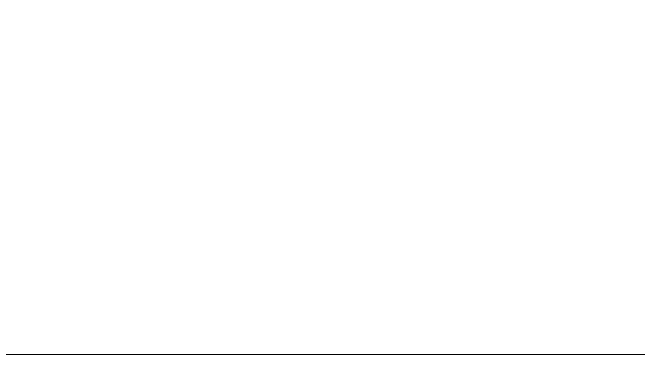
# Model space of a CAD drawing. Header units: millimetres. Extents: x 5145 to 5390, y 4061 to 4322.
# Drawn here: x 5203.4 to 5307.7, y 4061.1 to 4118.1 of the extents above; entities that cross this region are included whole.
import ezdxf

# ---------------------------------------------------------------- set-up
doc = ezdxf.new("R2010")
doc.units = ezdxf.units.MM
doc.header["$MEASUREMENT"] = 0
doc.layers.add('SITARA ALL', color=18, linetype='Continuous', true_color=0x000000)

msp = doc.modelspace()

# ---------------------------------------------------------------- linework, layer by layer
at = {"layer": 'SITARA ALL', "color": 2, "lineweight": 9, "true_color": 0xffff00}
for points, knots in [([(5145.11, 4183.11), (5145.11, 4183.11), (5389.11, 4183.11), (5389.11, 4183.11), (5389.11, 4183.11), (5389.11, 4183.11), (5389.11, 4152.61), (5389.11, 4122.11), (5389.11, 4061.11), (5389.11, 4061.11), (5389.11, 4061.11), (5389.11, 4061.11), (5328.11, 4061.11), (5267.11, 4061.11), (5145.11, 4061.11), (5145.11, 4061.11), (5145.11, 4061.11), (5145.11, 4061.11), (5145.11, 4091.61), (5145.11, 4122.11), (5145.11, 4183.11), (5145.11, 4183.11)], [0, 0, 0, 0, 0.142857, 0.142857, 0.142857, 0.285714, 0.285714, 0.285714, 0.428571, 0.428571, 0.428571, 0.571429, 0.571429, 0.571429, 0.714286, 0.714286, 0.714286, 0.857143, 0.857143, 0.857143, 1, 1, 1, 1]), ([(5156.49, 4092.92), (5156.49, 4092.92), (5147.11, 4092.92), (5147.11, 4092.92), (5147.11, 4092.92), (5147.11, 4092.92), (5147.11, 4115.21), (5147.11, 4137.51), (5147.11, 4182.11), (5147.11, 4182.11), (5147.11, 4182.11), (5147.11, 4182.11), (5197.11, 4182.11), (5247.11, 4182.11), (5347.11, 4182.11), (5347.11, 4182.11), (5347.11, 4182.11), (5347.11, 4182.11), (5347.11, 4152.11), (5347.11, 4122.11), (5347.11, 4062.11), (5347.11, 4062.11)], [0, 0, 0, 0, 0.125, 0.125, 0.125, 0.25, 0.25, 0.25, 0.375, 0.375, 0.375, 0.5, 0.5, 0.5, 0.625, 0.625, 0.625, 0.75, 0.75, 0.75, 1, 1, 1, 1])]:
    msp.add_open_spline(points, degree=3, knots=knots, dxfattribs=at)

doc.saveas('drawing.dxf')
